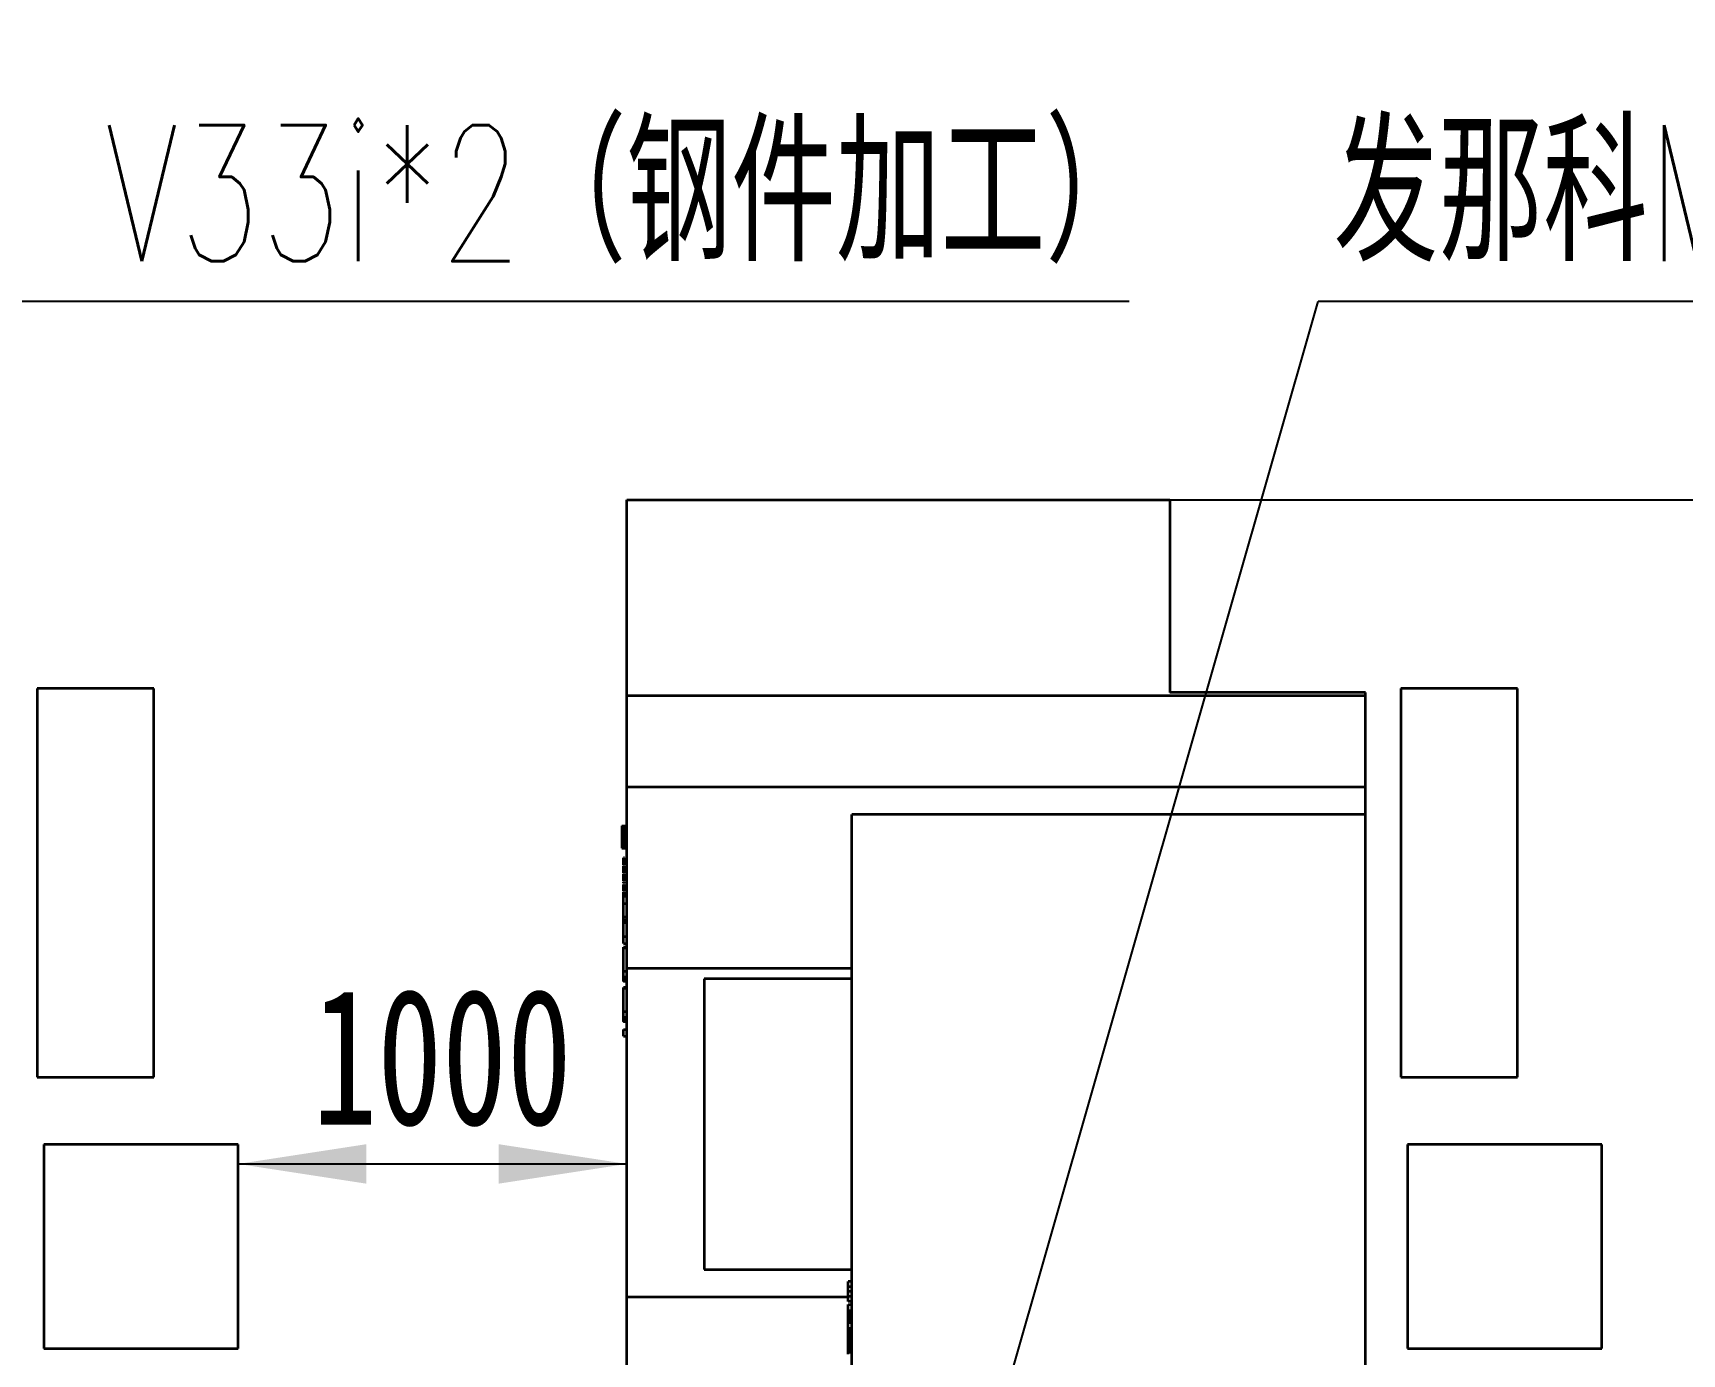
# Model space of a CAD drawing. Header units: millimetres. Extents: x 0 to 420, y 0 to 297.
# Drawn here: x 262.7 to 305.12, y 180.67 to 214.65 of the extents above; entities that cross this region are included whole.
import ezdxf

# ---------------------------------------------------------------- set-up
doc = ezdxf.new("R2010")
doc.units = ezdxf.units.MM
doc.layers.add('尺寸线层', color=150, linetype='Continuous')
doc.styles.add('SLDTEXTSTYLE0', font='TXT', dxfattribs={"width": 0.7, "bigfont": 'bigfont'})
doc.styles.add('SLDTEXTSTYLE2', font='TXT', dxfattribs={"width": 0.7})
doc.dimstyles.new('SLDDIMSTYLE0', dxfattribs={"dimtxt": 3.5, "dimasz": 3.302, "dimexe": 0, "dimexo": 0.0625, "dimgap": 0.875, "dimtad": 1, "dimdec": 1, "dimlfac": 100, "dimrnd": 1e-09, "dimzin": 12, "dimdsep": 46, "dimtxsty": 'SLDTEXTSTYLE2', "dimsah": 1, "dimcen": 0.09, "dimadec": 0, "dimazin": 3, "dimtfac": 1, "dimtdec": 3, "dimtofl": 0, "dimtmove": 0, "dimatfit": 3, "dimfxl": 0, "dimfrac": 2, "dimtolj": 1, "dimtzin": 12, "dimarcsym": 0})
doc.dimstyles.new('SLDDIMSTYLE2', dxfattribs={"dimtxt": 0.18, "dimasz": 3.302, "dimexe": 0, "dimexo": 0.0625, "dimgap": 0, "dimtad": 0, "dimtih": 1, "dimtoh": 1, "dimdec": 0, "dimrnd": 1e-09, "dimzin": 0, "dimdsep": 46, "dimtxsty": 'Standard', "dimsah": 1, "dimcen": 0.09, "dimadec": 0, "dimazin": 0, "dimtfac": 3.302, "dimtdec": 0, "dimtofl": 0, "dimtmove": 0, "dimatfit": 3, "dimfxl": 0, "dimfrac": 2, "dimtolj": 1, "dimtzin": 0, "dimarcsym": 0})

# ---------------------------------------------------------------- blocks, each defined once
blk = doc.blocks.new('_D')
at = {"layer": '尺寸线层'}
for p, q in [((291.943, 202.641), (364.688, 202.641)), ((363.688, 202.641), (363.688, 128.58)), ((326.117, 128.58), (364.688, 128.58))]:
    blk.add_line(p, q, dxfattribs=at)
for points in [[(363.688, 202.641), (363.18, 199.339), (364.196, 199.339)], [(363.688, 128.58), (364.196, 131.882), (363.18, 131.882)]]:
    blk.add_solid(points, dxfattribs=at)
at = {"layer": '尺寸线层', "insert": (359.176, 158.538), "char_height": 3.5, "attachment_point": 1, "rotation": 90, "style": 'SLDTEXTSTYLE2'}
blk.add_mtext('7406.11', dxfattribs=at)
blk = doc.blocks.new('_D_6')
at = {"layer": '尺寸线层'}
for p, q in [((91.215, 164.917), (91.215, 234.192)), ((321.315, 165.187), (321.315, 234.192)), ((321.315, 233.192), (91.215, 233.192))]:
    blk.add_line(p, q, dxfattribs=at)
for points in [[(91.215, 233.192), (94.517, 232.684), (94.517, 233.7)], [(321.315, 233.192), (318.013, 233.7), (318.013, 232.684)]]:
    blk.add_solid(points, dxfattribs=at)
at = {"layer": '尺寸线层', "insert": (205.173, 237.704), "char_height": 3.5, "attachment_point": 1, "style": 'SLDTEXTSTYLE2'}
blk.add_mtext('23010', dxfattribs=at)
blk = doc.blocks.new('_D_7')
at = {"layer": '尺寸线层'}
for p, q in [((70.597, 160.402), (70.597, 246.192)), ((332.816, 175.117), (332.816, 246.192)), ((332.816, 245.192), (70.597, 245.192))]:
    blk.add_line(p, q, dxfattribs=at)
for points in [[(70.597, 245.192), (73.899, 244.684), (73.899, 245.7)], [(332.816, 245.192), (329.514, 245.7), (329.514, 244.684)]]:
    blk.add_solid(points, dxfattribs=at)
at = {"layer": '尺寸线层', "insert": (202.876, 249.704), "char_height": 3.5, "attachment_point": 1, "style": 'SLDTEXTSTYLE2'}
blk.add_mtext('26221.85', dxfattribs=at)
blk = doc.blocks.new('_D_9')
at = {"layer": '尺寸线层'}
blk.add_line((267.98, 185.56), (277.98, 185.56), dxfattribs=at)
for points in [[(267.98, 185.56), (271.282, 185.052), (271.282, 186.068)], [(277.98, 185.56), (274.678, 186.068), (274.678, 185.052)]]:
    blk.add_solid(points, dxfattribs=at)
at = {"layer": '尺寸线层', "insert": (269.895, 190.071), "char_height": 3.5, "attachment_point": 1, "style": 'SLDTEXTSTYLE2'}
blk.add_mtext('1000', dxfattribs=at)
blk = doc.blocks.new('SW_NOTE_0_5')
at = {"layer": '尺寸线层', "color": 0}
blk.add_line((34.371, 0), (0, 0), dxfattribs=at)
at = {"layer": '尺寸线层', "color": 0, "insert": (0.458, 4.533), "char_height": 3.5, "attachment_point": 1, "style": 'SLDTEXTSTYLE0'}
blk.add_mtext('牧野 V33i*2（钢件加工）', dxfattribs=at)
blk = doc.blocks.new('SW_NOTE_0_12')
at = {"layer": '尺寸线层', "color": 0}
blk.add_line((18.301, 0), (0, 0), dxfattribs=at)
at = {"layer": '尺寸线层', "color": 0, "insert": (0.4, 4.533), "char_height": 3.5, "attachment_point": 1, "style": 'SLDTEXTSTYLE0'}
blk.add_mtext('发那科M-20iA', dxfattribs=at)

msp = doc.modelspace()

# ---------------------------------------------------------------- linework, layer by layer
at = {"color": 7, "linetype": 'Continuous', "lineweight": 35}
for p, q in [((277.9795, 202.6412), (291.9431, 202.6412)), ((277.9795, 197.5952), (277.9795, 202.6412)), ((291.9431, 202.6412), (291.9431, 197.6822)), ((262.8098, 197.7905), (262.8098, 187.7905)), ((265.8098, 197.7905), (262.8098, 197.7905)), ((265.8098, 187.7905), (265.8098, 197.7905)), ((296.9768, 197.6822), (291.9431, 197.6822)), ((296.9768, 197.5952), (296.9768, 197.6822)), ((300.8923, 197.7905), (297.8923, 197.7905)), ((297.8923, 197.7905), (297.8923, 187.7905)), ((300.8923, 187.7905), (300.8923, 197.7905)), ((296.9768, 197.5952), (277.9795, 197.5952)), ((277.9795, 195.2462), (277.9795, 197.5952)), ((296.9768, 195.2462), (296.9768, 197.5952)), ((296.9768, 195.2462), (277.9795, 195.2462)), ((277.9795, 190.5842), (277.9795, 195.2462)), ((296.9768, 194.5502), (296.9768, 195.2462)), ((283.7651, 178.5422), (283.7651, 194.5502)), ((296.9768, 194.5502), (283.7651, 194.5502)), ((296.9768, 178.5422), (296.9768, 194.5502)), ((277.8535, 194.2561), (277.9795, 194.2561)), ((277.8535, 194.2561), (277.8535, 194.2524)), ((277.8535, 194.2524), (277.9795, 194.2524)), ((277.8535, 194.2524), (277.8535, 194.2446)), ((277.8535, 194.2446), (277.9795, 194.2446)), ((277.8535, 194.2446), (277.8535, 194.2327)), ((277.8535, 194.2327), (277.9795, 194.2327)), ((277.8535, 194.2327), (277.8535, 194.2166)), ((277.8535, 194.2166), (277.9795, 194.2166)), ((277.8535, 194.2166), (277.8535, 194.1964)), ((277.8535, 194.1964), (277.9795, 194.1964)), ((277.8535, 194.1964), (277.8535, 194.172)), ((277.8535, 194.172), (277.9795, 194.172)), ((277.8535, 194.172), (277.8535, 194.1583)), ((277.8535, 194.1583), (277.9795, 194.1583)), ((277.8535, 194.1583), (277.8535, 194.1435)), ((277.8535, 194.1435), (277.9795, 194.1435)), ((277.8535, 194.1435), (277.8535, 194.1277)), ((277.8535, 194.1277), (277.9795, 194.1277)), ((277.8535, 194.1277), (277.8535, 194.1109)), ((277.8535, 194.1109), (277.9795, 194.1109)), ((277.8535, 194.1109), (277.8535, 194.0417)), ((277.8535, 194.0417), (277.9795, 194.0417)), ((277.8535, 194.0417), (277.8535, 194.0196)), ((277.8535, 194.0196), (277.9795, 194.0196)), ((277.8535, 194.0196), (277.8535, 194.0051)), ((277.8535, 194.0051), (277.9795, 194.0051)), ((277.8535, 194.0051), (277.8535, 193.9894)), ((277.8535, 193.9894), (277.9795, 193.9894)), ((277.8535, 193.9894), (277.8535, 193.9723)), ((277.8535, 193.9723), (277.9795, 193.9723)), ((277.8535, 193.9723), (277.8535, 193.954)), ((277.8535, 193.954), (277.9795, 193.954)), ((277.8535, 193.954), (277.8535, 193.9344)), ((277.8535, 193.9344), (277.9795, 193.9344)), ((277.8535, 193.9344), (277.8535, 193.9135)), ((277.8535, 193.9135), (277.8535, 193.8914)), ((277.8535, 193.9135), (277.9795, 193.9135)), ((277.8535, 193.8914), (277.9795, 193.8914)), ((277.8535, 193.8914), (277.8535, 193.8706)), ((277.8535, 193.8706), (277.9795, 193.8706)), ((277.8535, 193.8706), (277.8535, 193.8512)), ((277.8535, 193.8512), (277.9795, 193.8512)), ((277.8535, 193.8512), (277.8535, 193.8328)), ((277.8535, 193.8328), (277.9795, 193.8328)), ((277.8535, 193.8328), (277.8535, 193.8155)), ((277.8535, 193.8155), (277.9795, 193.8155)), ((277.8535, 193.8155), (277.8535, 193.7992)), ((277.8535, 193.7992), (277.9795, 193.7992)), ((277.8535, 193.7992), (277.8535, 193.784)), ((277.8535, 193.784), (277.9795, 193.784)), ((277.8535, 193.784), (277.8535, 193.7698)), ((277.8535, 193.7698), (277.9795, 193.7698)), ((277.8535, 193.7698), (277.8535, 193.7566)), ((277.8535, 193.7566), (277.9795, 193.7566)), ((277.8535, 193.7566), (277.8535, 193.7334)), ((277.8535, 193.7334), (277.9795, 193.7334)), ((277.8535, 193.7334), (277.8535, 193.7143)), ((277.8535, 193.7143), (277.9795, 193.7143)), ((277.8535, 193.7143), (277.8535, 193.6993)), ((277.8535, 193.6993), (277.9795, 193.6993)), ((277.8535, 193.6993), (277.8535, 193.6885)), ((277.8535, 193.6885), (277.9795, 193.6885)), ((277.8535, 193.6885), (277.8535, 193.6818)), ((277.8535, 193.6818), (277.9795, 193.6818)), ((277.8535, 193.6818), (277.8535, 193.68)), ((277.8535, 193.68), (277.9795, 193.68)), ((277.8535, 193.68), (277.8535, 193.6796)), ((277.8535, 193.6796), (277.9795, 193.6796)), ((277.8895, 193.3877), (277.8895, 193.4349)), ((277.9219, 193.4349), (277.8895, 193.4349)), ((277.9219, 193.4349), (277.9219, 193.3877)), ((277.8895, 193.3426), (277.8895, 193.3877)), ((277.9219, 193.3877), (277.8895, 193.3877)), ((277.9219, 193.3426), (277.8895, 193.3426)), ((277.8895, 193.2974), (277.8895, 193.3426)), ((277.9219, 193.2974), (277.8895, 193.2974)), ((277.8895, 193.2502), (277.8895, 193.2974)), ((277.9219, 193.2502), (277.8895, 193.2502)), ((277.8895, 193.2238), (277.9219, 193.2238)), ((277.8895, 193.148), (277.8895, 193.2238)), ((277.9219, 193.148), (277.8895, 193.148)), ((277.8895, 193.115), (277.8895, 193.148)), ((277.8895, 193.115), (277.9219, 193.115)), ((277.8895, 193.0391), (277.8895, 193.115)), ((277.8895, 193.0391), (277.9219, 193.0391)), ((277.8895, 192.9798), (277.8895, 193.0128)), ((277.9219, 193.0128), (277.8895, 193.0128)), ((277.9219, 193.3877), (277.9219, 193.3426)), ((277.9219, 193.3426), (277.9219, 193.2974)), ((277.9219, 193.2974), (277.9219, 193.2502)), ((277.9219, 193.148), (277.9219, 193.2238)), ((277.9219, 193.115), (277.9219, 193.148)), ((277.9219, 193.0391), (277.9219, 193.115)), ((277.9219, 193.0128), (277.9219, 192.9798)), ((277.9219, 192.9798), (277.8895, 192.9798)), ((277.8895, 192.8905), (277.8895, 192.9798)), ((277.8895, 192.8413), (277.8895, 192.8905)), ((277.9219, 192.8905), (277.8895, 192.8905)), ((277.9219, 192.8413), (277.8895, 192.8413)), ((277.8895, 192.7819), (277.8895, 192.8149)), ((277.8895, 192.8149), (277.9219, 192.8149)), ((277.9219, 192.7819), (277.8895, 192.7819)), ((277.8895, 192.7159), (277.8895, 192.7489)), ((277.9219, 192.7489), (277.8895, 192.7489)), ((277.9219, 192.7159), (277.8895, 192.7159)), ((277.8895, 192.6104), (277.8895, 192.7159)), ((277.8895, 192.5774), (277.8895, 192.6104)), ((277.9219, 192.6104), (277.8895, 192.6104)), ((277.9219, 192.9798), (277.9219, 192.8905)), ((277.9219, 192.8905), (277.9219, 192.8413)), ((277.9219, 192.8149), (277.9219, 192.7819)), ((277.9219, 192.7489), (277.9219, 192.7159)), ((277.9219, 192.7159), (277.9219, 192.6104)), ((277.9219, 192.6104), (277.9219, 192.5774)), ((277.9219, 192.5774), (277.8895, 192.5774)), ((277.9219, 192.5496), (277.8895, 192.5496)), ((277.8895, 192.5492), (277.8895, 192.5496)), ((277.9219, 192.5492), (277.8895, 192.5492)), ((277.8895, 192.5475), (277.8895, 192.5492)), ((277.9219, 192.5475), (277.8895, 192.5475)), ((277.8895, 192.5448), (277.8895, 192.5475)), ((277.9219, 192.5448), (277.8895, 192.5448)), ((277.8895, 192.5411), (277.8895, 192.5448)), ((277.9219, 192.5411), (277.8895, 192.5411)), ((277.8895, 192.5362), (277.8895, 192.5411)), ((277.9219, 192.5362), (277.8895, 192.5362)), ((277.8895, 192.5303), (277.8895, 192.5362)), ((277.9219, 192.5303), (277.8895, 192.5303)), ((277.8895, 192.5232), (277.8895, 192.5303)), ((277.8895, 192.5232), (277.9219, 192.5232)), ((277.8895, 192.5151), (277.8895, 192.5232)), ((277.8895, 192.5151), (277.9219, 192.5151)), ((277.8895, 192.5059), (277.8895, 192.5151)), ((277.8895, 192.5059), (277.9219, 192.5059)), ((277.8895, 192.4957), (277.8895, 192.5059)), ((277.8895, 192.4957), (277.9219, 192.4957)), ((277.8895, 192.4843), (277.8895, 192.4957)), ((277.8895, 192.4719), (277.8895, 192.4843)), ((277.8895, 192.4843), (277.9219, 192.4843)), ((277.8895, 192.4719), (277.9219, 192.4719)), ((277.8895, 192.4587), (277.8895, 192.4719)), ((277.8895, 192.4497), (277.8895, 192.4587)), ((277.8895, 192.4587), (277.9219, 192.4587)), ((277.8895, 192.4497), (277.9795, 192.4497)), ((277.8895, 192.2584), (277.8895, 192.4497)), ((277.8895, 192.2584), (277.9795, 192.2584)), ((277.8895, 191.9112), (277.8895, 192.2584)), ((277.9219, 192.5496), (277.9219, 192.5492)), ((277.9219, 192.5492), (277.9219, 192.5475)), ((277.9219, 192.5475), (277.9219, 192.5448)), ((277.9219, 192.5448), (277.9219, 192.5411)), ((277.9219, 192.5411), (277.9219, 192.5362)), ((277.9219, 192.5362), (277.9219, 192.5303)), ((277.9219, 192.5303), (277.9219, 192.5232)), ((277.9219, 192.5232), (277.9219, 192.5151)), ((277.9219, 192.5151), (277.9219, 192.5059)), ((277.9219, 192.5059), (277.9219, 192.4957)), ((277.9219, 192.4957), (277.9219, 192.4843)), ((277.9219, 192.4843), (277.9219, 192.4719)), ((277.9219, 192.4719), (277.9219, 192.4587)), ((277.9219, 192.4587), (277.9219, 192.4497)), ((277.8895, 191.9112), (277.9795, 191.9112)), ((277.8895, 191.8411), (277.9795, 191.8411)), ((277.8895, 191.769), (277.9795, 191.769)), ((277.8895, 191.4082), (277.8895, 191.769)), ((277.8895, 191.4082), (277.9795, 191.4082)), ((277.8895, 191.2278), (277.8895, 191.4082)), ((277.8895, 191.2278), (277.9795, 191.2278)), ((277.9795, 191.1352), (277.8895, 191.1352)), ((277.8895, 191.1205), (277.8895, 191.1352)), ((277.8895, 191.1188), (277.9795, 191.1188)), ((277.8895, 190.5153), (277.9795, 190.5153)), ((283.7651, 190.5842), (277.9795, 190.5842)), ((277.9795, 182.1452), (277.9795, 190.5842)), ((277.8895, 190.3745), (277.9795, 190.3745)), ((277.8895, 190.326), (277.9795, 190.326)), ((277.8895, 190.2604), (277.9795, 190.2604)), ((277.9795, 190.0974), (277.8895, 190.0974)), ((277.8895, 190.0827), (277.8895, 190.0974)), ((277.8895, 190.081), (277.9795, 190.081)), ((279.9691, 190.3232), (279.9691, 182.8412)), ((283.7651, 190.3232), (279.9691, 190.3232)), ((277.8895, 189.4775), (277.9795, 189.4775)), ((277.8895, 189.3367), (277.9795, 189.3367)), ((277.8895, 189.2882), (277.9795, 189.2882)), ((277.8895, 189.2226), (277.9795, 189.2226)), ((277.8895, 188.8497), (277.8895, 189.0138)), ((277.8895, 189.0138), (277.9795, 189.0138)), ((277.8895, 188.8497), (277.9795, 188.8497)), ((262.8098, 187.7905), (265.8098, 187.7905)), ((297.8923, 187.7905), (300.8923, 187.7905)), ((262.9795, 186.0637), (262.9795, 180.8137)), ((267.9795, 186.0637), (262.9795, 186.0637)), ((267.9795, 180.8137), (267.9795, 186.0637)), ((298.062, 186.0637), (298.062, 180.8137)), ((303.062, 186.0637), (298.062, 186.0637)), ((303.062, 180.8137), (303.062, 186.0637)), ((279.9691, 182.8412), (283.7651, 182.8412)), ((283.7651, 182.5338), (283.6751, 182.5338)), ((283.6751, 182.4027), (283.6751, 182.5338)), ((283.7651, 182.4027), (283.6751, 182.4027)), ((283.6751, 182.2773), (283.6751, 182.4027)), ((277.9795, 178.0202), (277.9795, 182.1452)), ((277.9795, 182.1452), (283.6751, 182.1452)), ((283.7651, 182.2773), (283.6751, 182.2773)), ((283.6751, 182.1519), (283.6751, 182.2773)), ((283.7651, 182.1519), (283.6751, 182.1519)), ((283.6751, 182.0208), (283.6751, 182.1519)), ((283.7651, 182.0208), (283.6751, 182.0208)), ((283.6751, 181.9475), (283.7651, 181.9475)), ((283.6751, 181.7914), (283.6751, 181.9475)), ((283.6751, 181.7914), (283.7651, 181.7914)), ((283.6751, 181.7835), (283.6751, 181.7914)), ((283.6751, 181.7835), (283.7651, 181.7835)), ((283.6751, 181.7668), (283.6751, 181.7835)), ((283.6751, 181.7668), (283.7651, 181.7668)), ((283.6751, 181.7412), (283.6751, 181.7668)), ((283.6751, 181.7412), (283.7651, 181.7412)), ((283.6751, 181.7067), (283.6751, 181.7412)), ((283.6751, 181.7067), (283.7651, 181.7067)), ((283.6751, 181.6633), (283.6751, 181.7067)), ((283.6751, 181.6633), (283.7651, 181.6633)), ((283.6751, 181.6111), (283.6751, 181.6633)), ((283.6751, 181.6111), (283.7651, 181.6111)), ((283.6751, 181.5817), (283.6751, 181.6111)), ((283.6751, 181.5817), (283.7651, 181.5817)), ((283.6751, 181.55), (283.6751, 181.5817)), ((283.6751, 181.55), (283.7651, 181.55)), ((283.6751, 181.5162), (283.6751, 181.55)), ((283.6751, 181.5162), (283.7651, 181.5162)), ((283.6751, 181.4802), (283.6751, 181.5162)), ((283.6751, 181.4802), (283.7651, 181.4802)), ((283.6751, 181.332), (283.7651, 181.332)), ((283.6751, 181.2846), (283.6751, 181.332)), ((283.6751, 181.2846), (283.7651, 181.2846)), ((283.6751, 181.2536), (283.6751, 181.2846)), ((283.6751, 181.2536), (283.7651, 181.2536)), ((283.6751, 181.2198), (283.6751, 181.2536)), ((283.6751, 181.2198), (283.7651, 181.2198)), ((283.6751, 181.1833), (283.6751, 181.2198)), ((283.6751, 181.1833), (283.7651, 181.1833)), ((283.6751, 181.144), (283.6751, 181.1833)), ((283.6751, 181.144), (283.7651, 181.144)), ((283.6751, 181.1021), (283.6751, 181.144)), ((262.9795, 180.8137), (267.9795, 180.8137)), ((283.6751, 181.1021), (283.7651, 181.1021)), ((283.6751, 181.0573), (283.6751, 181.1021)), ((283.6751, 181.0573), (283.7651, 181.0573)), ((283.6751, 181.0099), (283.6751, 181.0573)), ((283.6751, 180.9652), (283.6751, 181.0099)), ((283.6751, 181.0099), (283.7651, 181.0099)), ((283.6751, 180.9652), (283.7651, 180.9652)), ((283.6751, 180.9237), (283.6751, 180.9652)), ((283.6751, 180.9237), (283.7651, 180.9237)), ((283.6751, 180.8844), (283.6751, 180.9237)), ((283.6751, 180.8844), (283.7651, 180.8844)), ((283.6751, 180.8473), (283.6751, 180.8844)), ((283.6751, 180.8473), (283.7651, 180.8473)), ((283.6751, 180.8124), (283.6751, 180.8473)), ((283.6751, 180.8124), (283.7651, 180.8124)), ((283.6751, 180.7798), (283.6751, 180.8124)), ((283.6751, 180.7798), (283.7651, 180.7798)), ((283.6751, 180.7493), (283.6751, 180.7798)), ((283.6751, 180.7493), (283.7651, 180.7493)), ((283.6751, 180.7211), (283.6751, 180.7493)), ((283.6751, 180.7211), (283.7651, 180.7211)), ((283.6751, 180.6713), (283.6751, 180.7211)), ((298.062, 180.8137), (303.062, 180.8137))]:
    msp.add_line(p, q, dxfattribs=at)
for points, knots in [([(277.8895, 191.8411), (277.8895, 191.8469), (277.8895, 191.8584), (277.8895, 191.8814), (277.8895, 191.8997), (277.8895, 191.9112)], [0, 0, 0, 0, 0.2723027, 0.5445986, 1, 1, 1, 1]), ([(277.8895, 191.769), (277.8895, 191.7758), (277.8895, 191.7892), (277.8895, 191.814), (277.8895, 191.8304), (277.8895, 191.8411)], [0, 0, 0, 0, 0.2563639, 0.5127288, 1, 1, 1, 1]), ([(277.8895, 190.5153), (277.8895, 190.5306), (277.8895, 190.5612), (277.8895, 190.609), (277.8895, 190.6578), (277.8895, 190.7076), (277.8895, 190.7577), (277.8895, 190.8083), (277.8895, 190.8589), (277.8895, 190.9102), (277.8895, 190.9612), (277.8895, 191.0074), (277.8895, 191.0468), (277.8895, 191.0782), (277.8895, 191.1035), (277.8895, 191.1136), (277.8895, 191.1188)], [0, 0, 0, 0, 0.0679647, 0.1359383, 0.2057823, 0.2756388, 0.3466172, 0.4175798, 0.4905156, 0.5634143, 0.6425306, 0.7232648, 0.7901318, 0.8588421, 0.9282821, 1, 1, 1, 1]), ([(277.8895, 190.3745), (277.8895, 190.386), (277.8895, 190.4091), (277.8895, 190.4567), (277.8895, 190.4936), (277.8895, 190.5153)], [0, 0, 0, 0, 0.2914944, 0.5825046, 1, 1, 1, 1]), ([(277.8895, 190.3263), (277.8895, 190.3264), (277.8895, 190.3264), (277.8895, 190.3309), (277.8895, 190.3395), (277.8895, 190.3536), (277.8895, 190.3669), (277.8895, 190.3745)], [0, 0, 0, 0, 0.1281812, 0.3158322, 0.5167049, 0.7223914, 1, 1, 1, 1]), ([(277.8895, 190.2609), (277.8895, 190.2608), (277.8895, 190.26), (277.8895, 190.2642), (277.8895, 190.2744), (277.8895, 190.2912), (277.8895, 190.3074), (277.8895, 190.3194), (277.8895, 190.3228)], [0, 0, 0, 0, 0.0597812, 0.2785579, 0.5045334, 0.7075519, 0.9170621, 1, 1, 1, 1]), ([(277.8895, 189.4775), (277.8895, 189.4928), (277.8895, 189.5234), (277.8895, 189.5712), (277.8895, 189.62), (277.8895, 189.6698), (277.8895, 189.7199), (277.8895, 189.7705), (277.8895, 189.8211), (277.8895, 189.8724), (277.8895, 189.9234), (277.8895, 189.9696), (277.8895, 190.009), (277.8895, 190.0404), (277.8895, 190.0657), (277.8895, 190.0758), (277.8895, 190.081)], [0, 0, 0, 0, 0.0679647, 0.1359383, 0.2057823, 0.2756388, 0.3466172, 0.4175798, 0.4905156, 0.5634143, 0.6425306, 0.7232648, 0.7901318, 0.8588421, 0.9282821, 1, 1, 1, 1]), ([(277.8895, 189.3367), (277.8895, 189.3482), (277.8895, 189.3713), (277.8895, 189.4189), (277.8895, 189.4558), (277.8895, 189.4775)], [0, 0, 0, 0, 0.2914944, 0.5825046, 1, 1, 1, 1]), ([(277.8895, 189.2885), (277.8895, 189.2886), (277.8895, 189.2886), (277.8895, 189.2931), (277.8895, 189.3017), (277.8895, 189.3158), (277.8895, 189.3291), (277.8895, 189.3367)], [0, 0, 0, 0, 0.1281812, 0.3158322, 0.5167049, 0.7223914, 1, 1, 1, 1]), ([(277.8895, 189.2231), (277.8895, 189.223), (277.8895, 189.2222), (277.8895, 189.2264), (277.8895, 189.2366), (277.8895, 189.2534), (277.8895, 189.2696), (277.8895, 189.2816), (277.8895, 189.285)], [0, 0, 0, 0, 0.0597812, 0.2785579, 0.5045334, 0.7075519, 0.9170621, 1, 1, 1, 1])]:
    msp.add_open_spline(points, degree=3, knots=knots, dxfattribs=at)
msp.add_open_spline([(283.6751, 181.332), (283.6751, 181.3413), (283.6751, 181.36), (283.6751, 181.3957), (283.6751, 181.4357), (283.6751, 181.4653), (283.6751, 181.4802)], degree=3, dxfattribs=at)

# ---------------------------------------------------------------- block references
at = {"layer": '尺寸线层'}
for name, p in [('SW_NOTE_0_5', (256.5295, 207.7449)), ('SW_NOTE_0_12', (295.7585, 207.7449))]:
    msp.add_blockref(name, p, dxfattribs=at)

# ---------------------------------------------------------------- dimensions: what is measured, and where the dimension line sits
for base, p1, p2, angle, picture, middle in [((70.597, 245.1922), (332.8156, 175.1167), (70.597, 160.4022), 0, '_D_7', (209.0129, 245.1922)), ((91.2154, 233.1922), (321.3154, 165.1871), (91.2154, 164.9172), 0, '_D_6', (209.0129, 233.1922)), ((363.6876, 128.5802), (291.9431, 202.6412), (326.1167, 128.5802), 90, '_D', (363.6876, 163.9067)), ((277.9795, 185.5595), (267.9795, 186.0637), (277.9795, 174.5909), 0, '_D_9', (272.9671, 185.5595))]:
    dim = msp.add_linear_dim(base=base, p1=p1, p2=p2, angle=angle, dimstyle='SLDDIMSTYLE0', dxfattribs=at)
    dim.commit()
    dim.dimension.update_dxf_attribs({"geometry": picture, "text_midpoint": middle, "dimtype": 160})

# ---------------------------------------------------------------- leaders
msp.add_leader([(282.987, 163.0988), (295.7585, 207.7449)], dimstyle='SLDDIMSTYLE2', dxfattribs=at)

doc.saveas('drawing.dxf')
